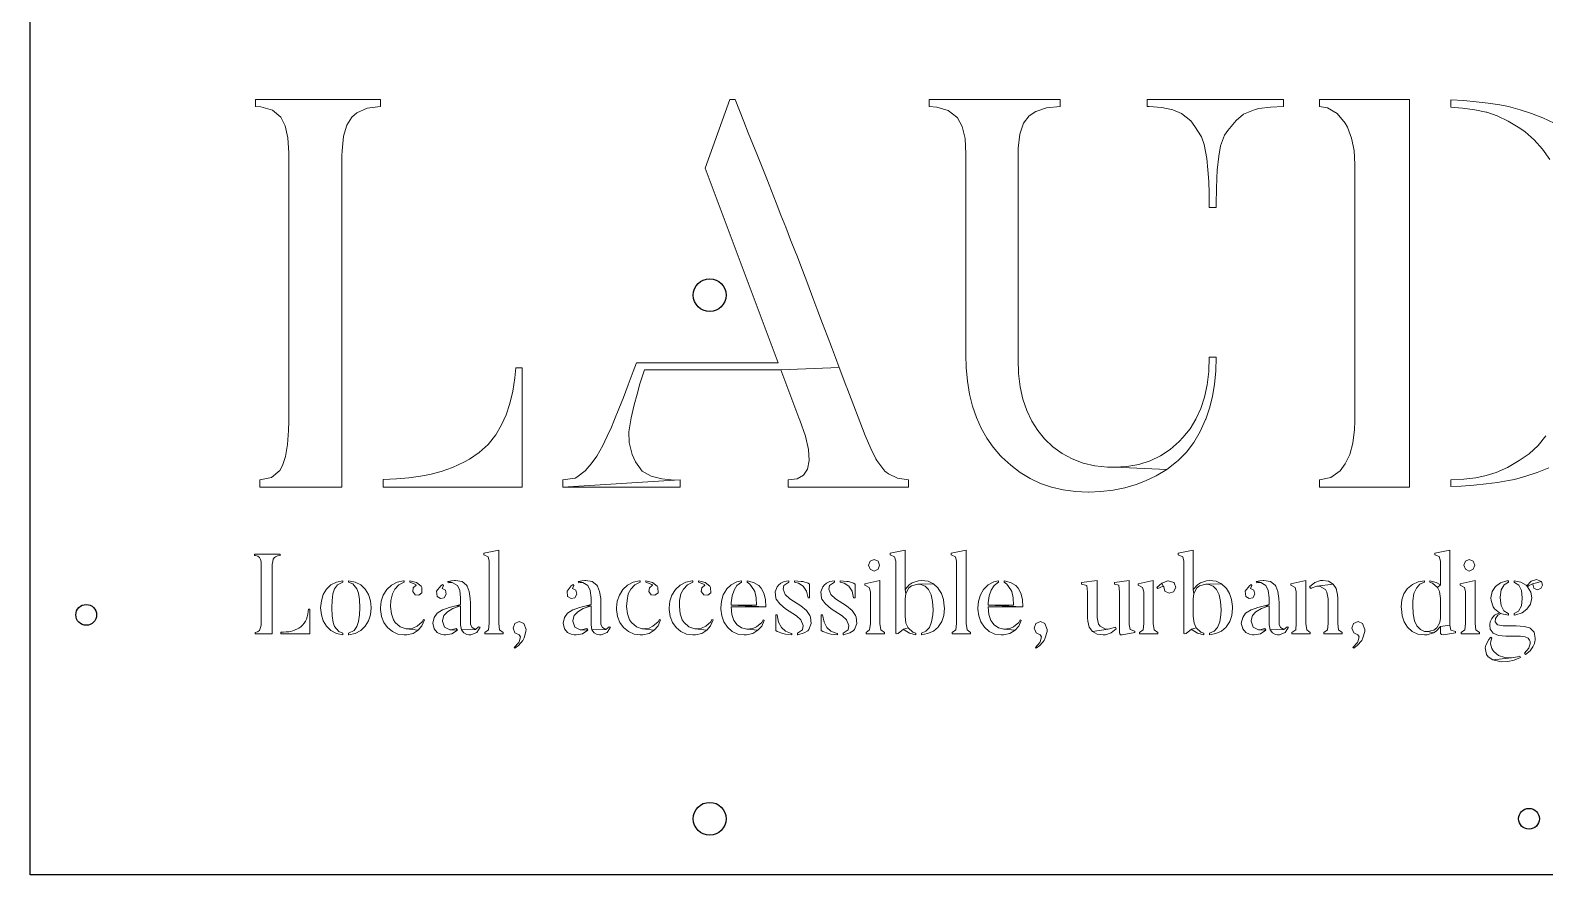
# Model space of a CAD drawing. Header units: millimetres. Extents: x 3735 to 5333, y 3252 to 4770.
# Drawn here: x 3734.6 to 4113.5, y 3818.3 to 4029.5 of the extents above; entities that cross this region are included whole.
import ezdxf

# ---------------------------------------------------------------- set-up
doc = ezdxf.new("R2010")
doc.units = ezdxf.units.MM
doc.layers.get('0').update_dxf_attribs({"color": 18, "true_color": 0x000000})
doc.layers.add('ext', color=18, linetype='Continuous', true_color=0x000000)
doc.layers.add('MASHARAB', color=6, linetype='Continuous', true_color=0xff00ff)

msp = doc.modelspace()

# ---------------------------------------------------------------- linework, layer by layer
at = {"color": 6, "lineweight": 0, "true_color": 0xff00ff}
for points in [[(3822.21, 4012.23), (3790.97, 4012.23), (3790.97, 4010.44), (3792.33, 4010.38), (3795.24, 4009.55), (3797.3, 4007.82), (3798.39, 4005.64), (3799.06, 4002.64), (3799.27, 3998.88), (3799.27, 3931.63), (3799.24, 3929.43), (3798.97, 3925.9), (3798.47, 3922.95), (3797.71, 3920.63), (3797.03, 3919.42), (3794.94, 3917.63), (3792.03, 3917.04), (3792.03, 3915.25), (3812.59, 3915.25), (3812.59, 3998.2), (3812.62, 3999.38), (3812.98, 4003.02), (3813.8, 4005.82), (3815.09, 4007.82), (3816.36, 4008.91), (3818.95, 4010.05), (3822.21, 4010.44)], [(3910.96, 4012.23), (3909.64, 4012.23), (3903.46, 3995.02), (3921.79, 3946.37), (3886.31, 3946.37), (3885.49, 3944.19), (3884.22, 3940.81), (3883.02, 3937.66), (3881.87, 3934.81), (3880.81, 3932.19), (3879.84, 3929.84), (3879.49, 3929.04), (3877.84, 3925.69), (3876.34, 3923.01), (3874.96, 3921.04), (3873.43, 3919.31), (3871.4, 3917.72), (3870.93, 3917.51), (3867.84, 3917.04), (3867.84, 3915.25), (3895.78, 3917.01), (3892.63, 3917.31), (3889.99, 3918.01), (3887.75, 3919.28), (3886.05, 3921.57), (3885.25, 3923.45), (3884.46, 3926.4), (3884.4, 3929.1), (3884.99, 3932.6), (3885.72, 3935.81), (3886.43, 3938.51), (3887.16, 3941.13), (3888.28, 3944.6), (3922.43, 3944.6), (3937.05, 3945.16), (3936.08, 3947.69), (3935.08, 3950.37), (3934.02, 3953.22), (3932.88, 3956.19), (3931.7, 3959.31), (3930.46, 3962.58), (3929.17, 3965.99), (3927.82, 3969.55), (3926.4, 3973.26), (3926.08, 3973.99), (3924.87, 3977.14), (3923.64, 3980.26), (3922.43, 3983.32), (3921.26, 3986.37), (3920.05, 3989.38), (3918.9, 3992.35), (3917.73, 3995.29), (3916.58, 3998.2), (3915.43, 4001.08), (3914.28, 4003.91), (3913.17, 4006.73), (3912.05, 4009.5)], [(3992.33, 4012.23), (3959.5, 4012.23), (3959.5, 4010.44), (3961.44, 4010.32), (3964.29, 4009.47), (3966.47, 4007.82), (3966.65, 4007.64), (3967.79, 4005.44), (3968.5, 4002.44), (3968.7, 3998.61), (3968.7, 3948.31), (3968.79, 3945.19), (3969.12, 3941.78), (3969.62, 3938.54), (3970.38, 3935.51), (3971.35, 3932.66), (3972.53, 3929.98), (3973.94, 3927.51), (3975.56, 3925.22), (3977.41, 3923.1), (3977.73, 3922.75), (3979.94, 3920.72), (3982.29, 3918.92), (3984.77, 3917.42), (3987.38, 3916.19), (3990.15, 3915.25), (3993.06, 3914.54), (3996.12, 3914.13), (3999.3, 3914.01), (3999.36, 3914.01), (4002.5, 3914.13), (4005.56, 3914.48), (4008.5, 3915.1), (4011.3, 3915.92), (4013.62, 3916.81), (4016.36, 3918.1), (4018.98, 3919.69), (4005.89, 3920.22), (4004.15, 3920.25), (4001, 3920.6), (3998.06, 3921.28), (3995.33, 3922.31), (3992.8, 3923.66), (3990.47, 3925.34), (3988.35, 3927.37), (3986.71, 3929.4), (3985.21, 3931.78), (3983.97, 3934.4), (3983, 3937.25), (3982.32, 3940.34), (3981.91, 3943.66), (3981.76, 3947.22), (3981.76, 3998.32), (3981.79, 4000.02), (3982.24, 4003.58), (3983.15, 4006.29), (3984.53, 4008.11), (3986.18, 4009.23), (3988.91, 4010.14), (3992.33, 4010.44)], [(4048.22, 4012.23), (4014.06, 4012.23), (4014.06, 4010.44), (4014.59, 4010.44), (4017.77, 4010.2), (4020.54, 4009.61), (4022.71, 4008.7), (4025.01, 4006.88), (4026.04, 4005.47), (4027.65, 4002.88), (4028.36, 4000.94), (4028.98, 3997.49), (4029.27, 3994.61), (4029.51, 3991.7), (4029.51, 3991.64), (4029.6, 3988.88), (4029.62, 3985.23), (4031.36, 3985.23), (4031.36, 3986.2), (4031.39, 3989.88), (4031.48, 3992.52), (4031.57, 3994.55), (4032.01, 3998.05), (4032.45, 4000.67), (4033.45, 4003.29), (4034.27, 4004.44), (4036.36, 4007), (4038.19, 4008.53), (4041.1, 4009.76), (4042.04, 4009.94), (4044.95, 4010.32), (4048.22, 4010.44)], [(4079.75, 4012.23), (4057.19, 4012.23), (4057.19, 4010.44), (4059.22, 4010.11), (4061.66, 4008.73), (4063.66, 4006.32), (4064.19, 4005.29), (4065.22, 4002.58), (4065.84, 3999.49), (4066.01, 3995.99), (4066.01, 3931.63), (4065.98, 3929.69), (4065.57, 3926.28), (4064.81, 3923.4), (4063.66, 3921.04), (4062.34, 3919.34), (4060.01, 3917.66), (4057.19, 3917.04), (4057.19, 3915.25), (4079.75, 3915.25)], [(3857.69, 3945.13), (3856.1, 3945.13), (3855.86, 3942.6), (3855.33, 3939.25), (3854.6, 3936.16), (3853.69, 3933.34), (3852.54, 3930.81), (3851.07, 3928.37), (3849.16, 3925.92), (3846.95, 3923.9), (3844.51, 3922.28), (3843.1, 3921.48), (3840.24, 3920.16), (3837.42, 3919.13), (3834.63, 3918.42), (3832.27, 3917.95), (3829.36, 3917.57), (3826.24, 3917.31), (3822.89, 3917.16), (3822.89, 3915.25), (3857.69, 3915.25)], [(3937.05, 3945.16), (3922.43, 3944.6), (3926.9, 3932.6), (3927.17, 3931.96), (3928.55, 3927.98), (3929.35, 3924.63), (3929.52, 3921.89), (3929.11, 3919.78), (3928.11, 3918.25), (3926.49, 3917.34), (3924.29, 3917.04), (3924.29, 3915.25), (3954.35, 3915.25), (3954.35, 3917.04), (3951.58, 3917.45), (3949.32, 3918.54), (3948.41, 3919.28), (3946.44, 3921.87), (3946.17, 3922.31), (3944.91, 3924.92), (3943.52, 3928.19), (3938.91, 3940.19), (3938.79, 3940.52), (3937.94, 3942.78)], [(4031.36, 3947.75), (4029.62, 3947.75), (4029.51, 3944.19), (4029.1, 3940.87), (4028.42, 3937.78), (4027.48, 3934.9), (4026.27, 3932.25), (4024.8, 3929.84), (4023.04, 3927.63), (4022.09, 3926.66), (4019.83, 3924.69), (4017.42, 3923.07), (4014.8, 3921.81), (4012, 3920.92), (4009.03, 3920.39), (4005.89, 3920.22), (4018.98, 3919.69), (4021.45, 3921.57), (4021.86, 3921.92), (4023.92, 3923.98), (4025.74, 3926.4), (4027.33, 3929.13), (4028.71, 3932.19), (4028.74, 3932.25), (4029.68, 3934.99), (4030.42, 3937.9), (4030.92, 3941.02), (4031.24, 3944.28)], [(3897.25, 3917.04), (3895.78, 3917.01), (3867.84, 3915.25), (3897.25, 3915.25)], [(3851.86, 3899.48), (3848.07, 3898.72), (3848.07, 3898.33), (3849.16, 3897.83), (3849.45, 3896.71), (3849.45, 3881.12), (3849.27, 3879.54), (3848.33, 3878.89), (3848.33, 3878.51), (3852.95, 3878.51), (3852.95, 3878.89), (3852.04, 3879.51), (3851.86, 3881.12)], [(3953.53, 3899.48), (3949.76, 3898.72), (3949.76, 3898.33), (3950.88, 3897.83), (3951.17, 3896.74), (3951.17, 3878.65), (3951.47, 3878.54), (3951.76, 3878.65), (3953.11, 3879.68), (3954.26, 3880.04), (3953.73, 3881.18), (3953.53, 3882.98), (3953.53, 3887.27), (3953.67, 3888.57), (3953.53, 3889.63)], [(3968.82, 3899.48), (3965.03, 3898.72), (3965.03, 3898.33), (3966.15, 3897.83), (3966.41, 3896.71), (3966.41, 3881.12), (3966.23, 3879.54), (3965.32, 3878.89), (3965.32, 3878.51), (3969.91, 3878.51), (3969.91, 3878.89), (3969, 3879.51), (3968.82, 3881.12)], [(4025.59, 3899.48), (4021.86, 3898.72), (4021.86, 3898.33), (4022.98, 3897.83), (4023.24, 3896.74), (4023.24, 3878.65), (4023.54, 3878.54), (4023.86, 3878.65), (4025.18, 3879.68), (4026.33, 3880.04), (4025.8, 3881.18), (4025.59, 3882.98), (4025.59, 3887.27), (4025.74, 3888.57), (4025.59, 3889.63)], [(4089.81, 3899.48), (4086.04, 3898.72), (4086.04, 3898.33), (4087.16, 3897.86), (4087.46, 3896.74), (4087.46, 3890.83), (4086.69, 3890.15), (4087.19, 3889.15), (4087.46, 3887.42), (4087.46, 3882.45), (4087.31, 3881.39), (4086.55, 3880.01), (4085.81, 3879.45), (4084.28, 3879.09), (4085.69, 3878.8), (4086.37, 3879.18), (4087.46, 3880.36), (4089.81, 3880.74)], [(3797.18, 3898.51), (3790.68, 3898.51), (3790.68, 3898.16), (3790.97, 3898.13), (3791.56, 3897.95), (3792, 3897.6), (3792.24, 3897.16), (3792.35, 3896.54), (3792.41, 3895.74), (3792.41, 3881.45), (3792.35, 3880.71), (3792.24, 3880.09), (3792.09, 3879.62), (3791.94, 3879.39), (3791.5, 3879.01), (3790.91, 3878.89), (3790.91, 3878.51), (3795.18, 3878.51), (3795.18, 3895.86), (3795.27, 3896.6), (3795.41, 3897.19), (3795.71, 3897.6), (3795.94, 3897.83), (3796.5, 3898.07), (3797.18, 3898.16)], [(3945.73, 3897.16), (3944.76, 3896.74), (3944.35, 3895.71), (3944.76, 3894.69), (3945.73, 3894.24), (3946.73, 3894.69), (3947.14, 3895.71), (3946.73, 3896.74)], [(4094.66, 3897.16), (4093.69, 3896.74), (4093.28, 3895.71), (4093.69, 3894.69), (4094.66, 3894.24), (4095.66, 3894.69), (4096.08, 3895.71), (4095.66, 3896.74)], [(3812.86, 3891.83), (3811.24, 3891.51), (3809.86, 3890.8), (3808.74, 3889.74), (3808.74, 3889.71), (3807.92, 3888.36), (3807.45, 3886.8), (3807.27, 3885.07), (3807.45, 3883.33), (3807.92, 3881.8), (3808.74, 3880.45), (3809.83, 3879.36), (3811.21, 3878.65), (3812.86, 3878.3), (3812.86, 3878.68), (3811.8, 3879.12), (3810.77, 3880.39), (3810.42, 3881.42), (3810.15, 3883.04), (3810.06, 3885.07), (3810.12, 3886.86), (3810.36, 3888.54), (3810.77, 3889.77), (3811.5, 3890.77), (3812.86, 3891.48)], [(3814.27, 3891.83), (3814.27, 3891.48), (3815.33, 3891.04), (3816.36, 3889.77), (3816.71, 3888.74), (3816.98, 3887.13), (3817.06, 3885.07), (3817.01, 3883.3), (3816.77, 3881.62), (3816.36, 3880.39), (3815.62, 3879.36), (3814.27, 3878.68), (3814.27, 3878.3), (3814.3, 3878.3), (3815.95, 3878.65), (3817.33, 3879.36), (3818.45, 3880.45), (3819.24, 3881.77), (3819.71, 3883.33), (3819.89, 3885.07), (3819.89, 3885.1), (3819.71, 3886.83), (3819.24, 3888.36), (3818.45, 3889.74), (3817.33, 3890.8), (3815.92, 3891.51)], [(3828.18, 3891.83), (3827.98, 3891.8), (3826.39, 3891.45), (3825.01, 3890.71), (3823.86, 3889.63), (3822.95, 3888.24), (3822.42, 3886.71), (3822.24, 3885.04), (3822.24, 3884.6), (3822.51, 3882.89), (3823.09, 3881.42), (3824.01, 3880.15), (3825.21, 3879.12), (3826.62, 3878.48), (3828.18, 3878.27), (3828.86, 3878.3), (3830.45, 3878.65), (3831.68, 3879.45), (3828.77, 3879.83), (3828.68, 3879.83), (3827.21, 3880.33), (3825.95, 3881.39), (3825.51, 3882.04), (3824.98, 3883.51), (3824.77, 3885.36), (3824.86, 3886.86), (3825.21, 3888.51), (3825.83, 3889.74), (3826.83, 3890.77), (3828.18, 3891.45)], [(3829.6, 3891.83), (3829.6, 3891.48), (3831.07, 3890.92), (3831.21, 3890.68), (3830.45, 3890.07), (3830.3, 3889.1), (3830.89, 3888.27), (3831.86, 3888.18), (3832.63, 3888.77), (3832.63, 3890.15), (3832.39, 3890.48), (3831.27, 3891.42)], [(3840.98, 3891.89), (3840.74, 3891.89), (3840.01, 3891.8), (3839.07, 3891.6), (3840.21, 3891.39), (3841.48, 3890.66), (3842.1, 3889.36), (3842.3, 3887.54), (3842.3, 3885.89), (3841.1, 3885.57), (3842.3, 3885.51), (3842.3, 3880.77), (3842.54, 3879.54), (3845.98, 3879.59), (3845.16, 3880.09), (3844.8, 3880.89), (3844.77, 3881.39), (3844.77, 3886.21), (3844.72, 3887.42), (3844.45, 3889.13), (3843.95, 3890.45), (3843.77, 3890.68), (3842.66, 3891.6)], [(3873.6, 3891.89), (3873.37, 3891.89), (3872.63, 3891.8), (3871.69, 3891.6), (3872.84, 3891.39), (3874.1, 3890.66), (3874.72, 3889.36), (3874.93, 3887.54), (3874.93, 3885.89), (3873.72, 3885.57), (3874.93, 3885.51), (3874.93, 3880.77), (3875.16, 3879.54), (3878.6, 3879.59), (3877.78, 3880.09), (3877.4, 3880.89), (3877.4, 3886.21), (3877.34, 3887.42), (3877.07, 3889.13), (3876.57, 3890.45), (3876.4, 3890.68), (3875.25, 3891.6)], [(3887.22, 3891.83), (3887.05, 3891.8), (3885.43, 3891.45), (3884.07, 3890.71), (3882.9, 3889.63), (3882.02, 3888.24), (3881.49, 3886.71), (3881.31, 3885.04), (3881.31, 3884.6), (3881.57, 3882.89), (3882.16, 3881.42), (3883.07, 3880.15), (3884.28, 3879.12), (3885.69, 3878.48), (3887.22, 3878.27), (3887.9, 3878.3), (3889.49, 3878.65), (3890.75, 3879.45), (3887.84, 3879.83), (3887.75, 3879.83), (3886.28, 3880.33), (3885.02, 3881.39), (3884.54, 3882.04), (3884.02, 3883.51), (3883.84, 3885.36), (3883.93, 3886.86), (3884.25, 3888.51), (3884.87, 3889.74), (3885.87, 3890.77), (3887.22, 3891.45)], [(3888.66, 3891.83), (3888.66, 3891.48), (3890.13, 3890.92), (3890.28, 3890.68), (3889.52, 3890.07), (3889.37, 3889.1), (3889.96, 3888.27), (3890.93, 3888.18), (3891.69, 3888.77), (3891.66, 3890.15), (3891.46, 3890.48), (3890.31, 3891.42)], [(3900.4, 3891.83), (3900.19, 3891.8), (3898.61, 3891.45), (3897.22, 3890.71), (3896.08, 3889.63), (3895.16, 3888.24), (3894.63, 3886.71), (3894.46, 3885.04), (3894.46, 3884.6), (3894.72, 3882.89), (3895.31, 3881.42), (3896.25, 3880.15), (3897.43, 3879.12), (3898.84, 3878.48), (3900.4, 3878.27), (3901.08, 3878.3), (3902.67, 3878.65), (3903.9, 3879.45), (3900.99, 3879.83), (3900.9, 3879.83), (3899.43, 3880.33), (3898.19, 3881.39), (3897.72, 3882.04), (3897.19, 3883.51), (3897.02, 3885.36), (3897.08, 3886.86), (3897.43, 3888.51), (3898.05, 3889.74), (3899.05, 3890.77), (3900.4, 3891.45)], [(3901.81, 3891.83), (3901.81, 3891.48), (3903.31, 3890.92), (3903.43, 3890.68), (3902.67, 3890.07), (3902.52, 3889.1), (3903.11, 3888.27), (3904.11, 3888.18), (3904.87, 3888.77), (3904.84, 3890.15), (3904.61, 3890.48), (3903.49, 3891.42)], [(3912.61, 3891.83), (3911.4, 3891.54), (3910.02, 3890.8), (3908.84, 3889.68), (3908.81, 3889.63), (3908.02, 3888.27), (3907.55, 3886.71), (3907.4, 3884.95), (3907.4, 3884.71), (3907.64, 3883.01), (3908.17, 3881.51), (3909.08, 3880.18), (3910.25, 3879.12), (3911.64, 3878.48), (3913.23, 3878.27), (3913.84, 3878.27), (3915.43, 3878.65), (3916.7, 3879.42), (3913.87, 3879.74), (3912.55, 3880.07), (3911.46, 3880.8), (3910.67, 3881.92), (3910.17, 3883.42), (3909.99, 3885.33), (3918.7, 3885.33), (3909.99, 3885.71), (3909.99, 3886.3), (3910.23, 3888.01), (3910.75, 3889.48), (3911.43, 3890.6), (3912.61, 3891.48)], [(3913.99, 3891.83), (3913.99, 3891.48), (3914.7, 3891.01), (3915.67, 3889.57), (3915.87, 3889.1), (3916.23, 3887.57), (3916.34, 3885.71), (3909.99, 3885.71), (3918.7, 3885.33), (3918.58, 3887.13), (3918.17, 3888.71), (3917.46, 3889.95), (3916.9, 3890.6), (3915.61, 3891.42)], [(3924.4, 3891.83), (3923.26, 3891.6), (3922.43, 3891.18), (3921.87, 3890.74), (3921.58, 3890.42), (3921.49, 3890.27), (3921.02, 3889.01), (3921.17, 3887.48), (3921.29, 3887.18), (3922.17, 3886.01), (3923.61, 3884.8), (3926.37, 3883.07), (3927.46, 3882.01), (3928.02, 3880.59), (3927.85, 3879.54), (3926.61, 3878.68), (3926.61, 3878.3), (3926.7, 3878.3), (3928.23, 3878.77), (3929.14, 3879.33), (3929.4, 3879.65), (3929.99, 3881.15), (3929.85, 3882.71), (3929.67, 3883.12), (3928.82, 3884.39), (3927.43, 3885.51), (3924.67, 3887.3), (3923.52, 3888.36), (3923.02, 3889.74), (3923.17, 3890.6), (3924.4, 3891.45)], [(3925.82, 3891.83), (3925.82, 3891.48), (3926.87, 3891.21), (3928.02, 3890.45), (3928.82, 3889.21), (3929.23, 3887.51), (3929.58, 3887.51), (3929.58, 3890.98), (3929.23, 3891.18), (3927.93, 3891.6), (3927.49, 3891.66)], [(3935.82, 3891.83), (3934.67, 3891.6), (3933.85, 3891.18), (3933.29, 3890.74), (3932.99, 3890.42), (3932.9, 3890.27), (3932.43, 3889.01), (3932.58, 3887.48), (3932.7, 3887.18), (3933.58, 3886.01), (3935.02, 3884.8), (3937.79, 3883.07), (3938.88, 3882.01), (3939.44, 3880.59), (3939.26, 3879.54), (3938.02, 3878.68), (3938.02, 3878.3), (3938.08, 3878.3), (3939.64, 3878.77), (3940.55, 3879.33), (3940.82, 3879.65), (3941.41, 3881.15), (3941.26, 3882.71), (3941.08, 3883.12), (3940.23, 3884.39), (3938.85, 3885.51), (3936.08, 3887.3), (3934.93, 3888.36), (3934.43, 3889.74), (3934.58, 3890.6), (3935.82, 3891.45)], [(3937.23, 3891.83), (3937.23, 3891.48), (3938.29, 3891.21), (3939.44, 3890.45), (3940.23, 3889.21), (3940.61, 3887.51), (3940.99, 3887.51), (3940.99, 3890.98), (3940.61, 3891.18), (3939.35, 3891.6), (3938.91, 3891.66)], [(3947.2, 3891.89), (3943.44, 3891.07), (3943.44, 3890.74), (3944.55, 3890.15), (3944.82, 3889.04), (3944.82, 3881.15), (3944.64, 3879.54), (3943.73, 3878.89), (3943.73, 3878.51), (3948.32, 3878.51), (3948.32, 3878.89), (3947.41, 3879.51), (3947.2, 3881.15)], [(3957.61, 3891.89), (3956.85, 3891.83), (3955.29, 3891.3), (3954.56, 3890.83), (3953.53, 3889.63), (3953.67, 3888.57), (3954.35, 3889.95), (3955.11, 3890.57), (3956.67, 3890.95), (3960.64, 3891.04), (3959.26, 3891.68)], [(3976.91, 3891.83), (3975.71, 3891.54), (3974.32, 3890.8), (3973.18, 3889.68), (3973.12, 3889.63), (3972.35, 3888.27), (3971.88, 3886.71), (3971.7, 3884.95), (3971.7, 3884.71), (3971.94, 3883.01), (3972.5, 3881.51), (3973.38, 3880.18), (3974.56, 3879.12), (3975.94, 3878.48), (3977.53, 3878.27), (3978.15, 3878.27), (3979.74, 3878.65), (3981.03, 3879.42), (3978.18, 3879.74), (3976.88, 3880.07), (3975.79, 3880.8), (3975, 3881.92), (3974.5, 3883.42), (3974.29, 3885.33), (3983, 3885.33), (3974.29, 3885.71), (3974.29, 3886.3), (3974.53, 3888.01), (3975.06, 3889.48), (3975.76, 3890.6), (3976.91, 3891.48)], [(3978.29, 3891.83), (3978.29, 3891.48), (3979, 3891.01), (3979.97, 3889.57), (3980.18, 3889.1), (3980.53, 3887.57), (3980.65, 3885.71), (3974.29, 3885.71), (3983, 3885.33), (3982.88, 3887.13), (3982.47, 3888.71), (3981.79, 3889.95), (3981.21, 3890.6), (3979.91, 3891.42)], [(4001.53, 3891.89), (3997.65, 3891.39), (3997.65, 3891.01), (3999, 3890.66), (3999, 3890.63), (3999.18, 3888.95), (3999.18, 3882.54), (3999.24, 3881.74), (3999.59, 3880.21), (4000.36, 3879.12), (4004.36, 3879.68), (4003.68, 3879.74), (4002.3, 3880.42), (4001.89, 3880.95), (4001.53, 3882.62)], [(4009.59, 3891.89), (4005.89, 3891.39), (4005.89, 3891.01), (4007, 3890.68), (4007, 3890.66), (4007.18, 3889.01), (4007.18, 3878.71), (4007.21, 3878.57), (4007.39, 3878.33), (4007.86, 3878.3), (4010.98, 3878.86), (4010.98, 3879.18), (4009.86, 3879.62), (4009.59, 3880.89)], [(4015.62, 3891.89), (4011.86, 3891.07), (4011.86, 3890.74), (4012.95, 3890.15), (4013.24, 3889.04), (4013.24, 3881.15), (4013.06, 3879.54), (4012.12, 3878.89), (4012.12, 3878.51), (4016.77, 3878.51), (4016.77, 3878.89), (4015.86, 3879.51), (4015.62, 3881.15)], [(4019.3, 3891.8), (4019.21, 3891.8), (4017.77, 3891.24), (4018.09, 3890.51), (4018.24, 3890.33), (4018.54, 3889.24), (4019.59, 3888.71), (4020.68, 3889.07), (4021.21, 3890.13), (4020.86, 3891.27), (4020.77, 3891.36)], [(4029.71, 3891.89), (4028.95, 3891.83), (4027.39, 3891.3), (4026.65, 3890.83), (4025.59, 3889.63), (4025.74, 3888.57), (4026.45, 3889.95), (4027.18, 3890.57), (4028.74, 3890.95), (4032.71, 3891.04), (4031.33, 3891.68)], [(4043.3, 3891.89), (4043.07, 3891.89), (4042.3, 3891.8), (4041.39, 3891.6), (4042.54, 3891.39), (4043.8, 3890.66), (4044.39, 3889.36), (4044.63, 3887.54), (4044.63, 3885.89), (4043.42, 3885.57), (4044.63, 3885.51), (4044.63, 3880.77), (4044.86, 3879.54), (4048.3, 3879.59), (4047.45, 3880.09), (4047.1, 3880.89), (4047.07, 3881.39), (4047.07, 3886.21), (4047.04, 3887.42), (4046.77, 3889.13), (4046.25, 3890.45), (4046.1, 3890.68), (4044.95, 3891.6)], [(4053.78, 3891.89), (4050.04, 3891.07), (4050.04, 3890.74), (4051.13, 3890.15), (4051.39, 3889.07), (4051.39, 3881.12), (4051.25, 3879.54), (4050.3, 3878.89), (4050.3, 3878.51), (4054.89, 3878.51), (4054.89, 3878.89), (4054.01, 3879.51), (4053.78, 3881.12)], [(4058.01, 3891.89), (4057.48, 3891.86), (4056.07, 3891.36), (4054.72, 3890.3), (4055.04, 3889.92), (4055.1, 3889.95), (4056.57, 3890.48), (4060.6, 3891.01), (4059.48, 3891.68)], [(4083.43, 3891.83), (4081.9, 3891.57), (4080.46, 3890.92), (4079.25, 3889.92), (4079.16, 3889.83), (4078.34, 3888.57), (4077.84, 3887.04), (4077.66, 3885.24), (4077.69, 3884.8), (4077.9, 3883.07), (4078.4, 3881.54), (4079.22, 3880.21), (4079.25, 3880.18), (4080.4, 3879.12), (4081.78, 3878.48), (4083.43, 3878.27), (4084.13, 3878.3), (4085.69, 3878.8), (4084.28, 3879.09), (4083.49, 3879.15), (4082.43, 3879.62), (4081.57, 3880.51), (4080.99, 3881.8), (4080.63, 3883.51), (4080.51, 3885.65), (4080.57, 3886.8), (4080.84, 3888.63), (4081.43, 3890.01), (4082.28, 3890.95), (4083.43, 3891.45)], [(4084.81, 3891.83), (4084.81, 3891.45), (4085.46, 3891.21), (4086.69, 3890.15), (4087.46, 3890.83), (4086.4, 3891.42)], [(4096.11, 3891.89), (4092.37, 3891.07), (4092.37, 3890.74), (4093.49, 3890.15), (4093.75, 3889.04), (4093.75, 3881.15), (4093.58, 3879.54), (4092.63, 3878.89), (4092.63, 3878.51), (4097.25, 3878.51), (4097.25, 3878.89), (4096.34, 3879.51), (4096.11, 3881.15)], [(4104.46, 3891.83), (4104.08, 3891.8), (4102.52, 3891.3), (4101.25, 3890.42), (4100.37, 3889.13), (4100.05, 3887.54), (4100.11, 3886.89), (4100.64, 3885.33), (4100.96, 3884.83), (4102.22, 3883.83), (4102.61, 3883.62), (4102.81, 3883.54), (4104.46, 3883.24), (4104.46, 3883.6), (4104.37, 3883.62), (4103.31, 3884.33), (4102.67, 3885.65), (4102.43, 3887.54), (4102.43, 3887.71), (4102.69, 3889.57), (4103.37, 3890.83), (4104.46, 3891.48)], [(4105.9, 3891.83), (4105.9, 3891.45), (4105.96, 3891.42), (4107.05, 3890.71), (4107.72, 3889.42), (4107.93, 3887.54), (4107.93, 3887.36), (4107.7, 3885.51), (4106.99, 3884.24), (4105.9, 3883.6), (4105.9, 3883.24), (4106.31, 3883.27), (4107.87, 3883.77), (4109.11, 3884.68), (4110.02, 3885.98), (4110.31, 3887.54), (4110.11, 3888.98), (4109.28, 3890.33), (4109.05, 3890.57), (4108.87, 3890.71), (4107.55, 3891.48)], [(4111.49, 3892.16), (4110.17, 3891.71), (4109.05, 3890.57), (4109.28, 3890.33), (4109.46, 3890.57), (4110.52, 3891.04), (4112.75, 3891.66)], [(4112.75, 3891.66), (4110.52, 3891.04), (4110.61, 3890.95), (4110.81, 3890.01), (4111.67, 3889.57), (4112.58, 3889.86), (4113.02, 3890.74)], [(3837.8, 3890.89), (3837.33, 3890.54), (3836.3, 3889.24), (3836.45, 3887.86), (3837.3, 3887.36), (3838.21, 3887.57), (3838.71, 3888.45), (3838.48, 3889.45), (3837.66, 3889.92), (3837.98, 3890.6)], [(3839.07, 3891.6), (3839.21, 3891.27), (3840.21, 3891.39)], [(3870.43, 3890.89), (3869.95, 3890.54), (3868.92, 3889.24), (3869.07, 3887.86), (3869.93, 3887.36), (3870.84, 3887.57), (3871.34, 3888.45), (3871.1, 3889.45), (3870.28, 3889.92), (3870.6, 3890.6)], [(3871.69, 3891.6), (3871.84, 3891.27), (3872.84, 3891.39)], [(3960.64, 3891.04), (3956.67, 3890.95), (3957.41, 3890.89), (3958.53, 3890.45), (3959.38, 3889.6), (3960, 3888.33), (3960.38, 3886.65), (3960.5, 3884.57), (3960.44, 3883.33), (3960.14, 3881.51), (3959.59, 3880.12), (3958.73, 3879.18), (3957.61, 3878.68), (3957.61, 3878.3), (3959.14, 3878.59), (3960.59, 3879.24), (3961.79, 3880.24), (3961.88, 3880.36), (3962.67, 3881.62), (3963.17, 3883.15), (3963.35, 3884.95), (3963.32, 3885.36), (3963.12, 3887.1), (3962.62, 3888.6), (3961.82, 3889.92), (3961.79, 3889.95)], [(4017.77, 3891.24), (4016.51, 3890.15), (4016.77, 3889.86), (4018.09, 3890.51)], [(4032.71, 3891.04), (4028.74, 3890.95), (4029.48, 3890.89), (4030.6, 3890.45), (4031.45, 3889.6), (4032.07, 3888.33), (4032.45, 3886.65), (4032.57, 3884.57), (4032.54, 3883.33), (4032.24, 3881.51), (4031.65, 3880.12), (4030.83, 3879.18), (4029.71, 3878.68), (4029.71, 3878.3), (4031.24, 3878.59), (4032.65, 3879.24), (4033.86, 3880.24), (4033.95, 3880.36), (4034.77, 3881.62), (4035.24, 3883.15), (4035.42, 3884.95), (4035.42, 3885.36), (4035.21, 3887.1), (4034.68, 3888.6), (4033.89, 3889.92), (4033.86, 3889.95)], [(4040.13, 3890.89), (4039.66, 3890.54), (4038.63, 3889.24), (4038.77, 3887.86), (4039.6, 3887.36), (4040.54, 3887.57), (4041.04, 3888.45), (4040.77, 3889.45), (4039.95, 3889.92), (4040.3, 3890.6)], [(4041.39, 3891.6), (4041.51, 3891.27), (4042.54, 3891.39)], [(4060.6, 3891.01), (4056.57, 3890.48), (4057.36, 3890.39), (4058.66, 3889.63), (4059.07, 3888.95), (4059.39, 3887.27), (4059.39, 3881.15), (4059.22, 3879.54), (4058.31, 3878.86), (4058.31, 3878.51), (4062.89, 3878.51), (4062.89, 3878.86), (4061.98, 3879.51), (4061.78, 3881.15), (4061.78, 3887.36), (4061.72, 3888.33), (4061.34, 3889.89)], [(3804.53, 3884.68), (3804.21, 3884.68), (3804.15, 3884.15), (3804.03, 3883.45), (3803.89, 3882.83), (3803.71, 3882.24), (3803.47, 3881.71), (3803.15, 3881.21), (3802.77, 3880.71), (3802.3, 3880.3), (3801.8, 3879.98), (3801.5, 3879.8), (3800.91, 3879.54), (3800.33, 3879.3), (3799.74, 3879.15), (3799.27, 3879.07), (3798.65, 3879.01), (3798, 3878.95), (3797.3, 3878.92), (3797.3, 3878.51), (3804.53, 3878.51)], [(3841.1, 3885.57), (3839.74, 3885.18), (3839.45, 3885.1), (3837.86, 3884.54), (3837.77, 3884.51), (3836.39, 3883.71), (3835.66, 3882.65), (3835.33, 3881.18), (3835.68, 3879.77), (3836.42, 3878.89), (3837.36, 3878.45), (3838.13, 3878.3), (3838.45, 3878.27), (3838.57, 3878.27), (3840.13, 3878.57), (3841.48, 3879.42), (3839.92, 3879.54), (3839.6, 3879.57), (3838.27, 3880.24), (3837.74, 3881.74), (3837.77, 3881.92), (3838.1, 3883.1), (3838.98, 3884.07), (3840.36, 3884.89), (3842.3, 3885.51)], [(3873.72, 3885.57), (3872.37, 3885.18), (3872.07, 3885.1), (3870.48, 3884.54), (3870.4, 3884.51), (3869.01, 3883.71), (3868.28, 3882.65), (3867.95, 3881.18), (3868.31, 3879.77), (3869.04, 3878.89), (3869.98, 3878.45), (3870.72, 3878.3), (3871.07, 3878.27), (3871.19, 3878.27), (3872.75, 3878.57), (3874.1, 3879.42), (3872.54, 3879.54), (3872.22, 3879.57), (3870.9, 3880.24), (3870.37, 3881.74), (3870.4, 3881.92), (3870.72, 3883.1), (3871.6, 3884.07), (3872.98, 3884.89), (3874.93, 3885.51)], [(4043.42, 3885.57), (4042.07, 3885.18), (4041.77, 3885.1), (4040.19, 3884.54), (4040.1, 3884.51), (4038.71, 3883.71), (4037.98, 3882.65), (4037.63, 3881.18), (4037.98, 3879.77), (4038.74, 3878.89), (4039.69, 3878.45), (4040.42, 3878.3), (4040.74, 3878.27), (4040.89, 3878.27), (4042.42, 3878.57), (4043.8, 3879.42), (4042.24, 3879.54), (4041.92, 3879.57), (4040.6, 3880.24), (4040.07, 3881.74), (4040.07, 3881.92), (4040.42, 3883.1), (4041.27, 3884.07), (4042.69, 3884.89), (4044.63, 3885.51)], [(3832.98, 3882.15), (3832.65, 3881.57), (3831.39, 3880.45), (3830.36, 3879.98), (3828.77, 3879.83), (3831.68, 3879.45), (3832.63, 3880.57), (3833.24, 3882.01)], [(3846.8, 3880.33), (3845.98, 3879.59), (3842.54, 3879.54), (3843.13, 3878.77), (3843.83, 3878.39), (3844.39, 3878.3), (3844.63, 3878.27), (3844.89, 3878.27), (3846.33, 3878.86), (3847.16, 3880.18)], [(3856.98, 3881.65), (3855.83, 3881.15), (3855.42, 3879.98), (3855.86, 3878.8), (3856.95, 3878.33), (3857.25, 3877.8), (3856.95, 3876.56), (3856.83, 3876.36), (3855.72, 3875.15), (3855.86, 3874.95), (3856.81, 3875.59), (3857.86, 3876.89), (3858.19, 3877.51), (3858.63, 3879.12), (3858.66, 3879.65), (3858.13, 3881.15)], [(3879.43, 3880.33), (3878.6, 3879.59), (3875.16, 3879.54), (3875.75, 3878.77), (3876.46, 3878.39), (3877.01, 3878.3), (3877.25, 3878.27), (3877.49, 3878.27), (3878.96, 3878.86), (3879.78, 3880.18)], [(3892.02, 3882.15), (3891.69, 3881.57), (3890.43, 3880.45), (3889.43, 3879.98), (3887.84, 3879.83), (3890.75, 3879.45), (3891.69, 3880.57), (3892.31, 3882.01)], [(3905.19, 3882.15), (3904.87, 3881.57), (3903.61, 3880.45), (3902.58, 3879.98), (3900.99, 3879.83), (3903.9, 3879.45), (3904.84, 3880.57), (3905.46, 3882.01)], [(3917.96, 3882.01), (3917.64, 3881.36), (3916.34, 3880.27), (3915.4, 3879.89), (3913.87, 3879.74), (3916.7, 3879.42), (3917.64, 3880.48), (3918.26, 3881.86)], [(3921.46, 3883.27), (3921.14, 3883.27), (3921.14, 3879.39), (3921.52, 3879.15), (3922.93, 3878.62), (3923.55, 3878.48), (3925.2, 3878.3), (3925.2, 3878.65), (3924.87, 3878.71), (3923.55, 3879.18), (3922.55, 3880.09), (3921.84, 3881.45)], [(3932.88, 3883.27), (3932.55, 3883.27), (3932.55, 3879.39), (3932.93, 3879.15), (3934.35, 3878.62), (3934.96, 3878.48), (3936.61, 3878.3), (3936.61, 3878.65), (3936.29, 3878.71), (3934.96, 3879.18), (3933.96, 3880.09), (3933.26, 3881.45)], [(3982.27, 3882.01), (3981.94, 3881.36), (3980.65, 3880.27), (3979.74, 3879.89), (3978.18, 3879.74), (3981.03, 3879.42), (3981.94, 3880.48), (3982.59, 3881.86)], [(3987.38, 3881.65), (3986.24, 3881.15), (3985.8, 3879.98), (3986.27, 3878.8), (3987.32, 3878.33), (3987.65, 3877.8), (3987.32, 3876.56), (3987.24, 3876.36), (3986.12, 3875.15), (3986.27, 3874.95), (3987.21, 3875.59), (3988.27, 3876.89), (3988.59, 3877.51), (3989.03, 3879.12), (3989.06, 3879.65), (3988.5, 3881.15)], [(4049.13, 3880.33), (4048.3, 3879.59), (4044.86, 3879.54), (4045.45, 3878.77), (4046.16, 3878.39), (4046.69, 3878.3), (4046.95, 3878.27), (4047.19, 3878.27), (4048.63, 3878.86), (4049.48, 3880.18)], [(4066.87, 3881.65), (4065.72, 3881.15), (4065.28, 3879.98), (4065.75, 3878.8), (4066.81, 3878.33), (4067.1, 3877.8), (4066.81, 3876.56), (4066.72, 3876.36), (4065.57, 3875.15), (4065.75, 3874.95), (4066.66, 3875.59), (4067.75, 3876.89), (4068.07, 3877.51), (4068.51, 3879.12), (4068.51, 3879.65), (4067.98, 3881.15)], [(4089.81, 3880.74), (4087.46, 3880.36), (4087.46, 3878.62), (4087.69, 3878.36), (4088.22, 3878.3), (4091.22, 3878.8), (4091.22, 3879.15), (4090.1, 3879.45)], [(4102.22, 3883.83), (4101.02, 3883.21), (4100.28, 3882.42), (4099.93, 3881.57), (4099.78, 3880.92), (4099.78, 3880.68), (4099.93, 3879.71), (4100.66, 3878.71), (4101.96, 3878.12), (4103.84, 3877.92), (4107.49, 3877.92), (4108.64, 3877.77), (4109.37, 3877.45), (4109.72, 3876.98), (4109.87, 3876.65), (4109.9, 3876.48), (4109.9, 3876.06), (4109.55, 3875.01), (4109.55, 3874.98), (4108.52, 3873.71), (4108.72, 3873.36), (4109.87, 3874.33), (4110.61, 3875.3), (4110.96, 3876.12), (4111.11, 3876.68), (4111.14, 3876.89), (4111.2, 3877.42), (4110.87, 3878.98), (4109.87, 3879.98), (4109.72, 3880.07), (4108.4, 3880.39), (4106.43, 3880.51), (4103.17, 3880.51), (4101.72, 3880.8), (4101.16, 3881.54), (4101.25, 3882.42), (4101.81, 3883.21), (4102.61, 3883.62)], [(3841.21, 3879.89), (3839.92, 3879.54), (3841.48, 3879.42)], [(3873.84, 3879.89), (3872.54, 3879.54), (3874.1, 3879.42)], [(3954.26, 3880.04), (3953.11, 3879.68), (3953.26, 3879.54), (3954.58, 3878.68), (3956.2, 3878.3), (3956.2, 3878.68), (3955.44, 3878.95)], [(4006.12, 3880.21), (4005.92, 3880.09), (4004.36, 3879.68), (4000.36, 3879.12), (4001.53, 3878.48), (4003.06, 3878.27), (4003.62, 3878.3), (4005.09, 3878.77), (4006.36, 3879.83)], [(4026.33, 3880.04), (4025.18, 3879.68), (4025.36, 3879.54), (4026.68, 3878.68), (4028.27, 3878.3), (4028.27, 3878.68), (4027.51, 3878.95)], [(4043.51, 3879.89), (4042.24, 3879.54), (4043.8, 3879.42)], [(4100.08, 3877.68), (4099.55, 3877.09), (4098.81, 3875.71), (4098.69, 3875.04), (4098.99, 3873.39), (4099.4, 3872.83), (4100.58, 3872.01), (4105.22, 3872.51), (4103.61, 3872.59), (4101.96, 3873.15), (4100.81, 3874.09), (4100.58, 3874.45), (4100.34, 3874.89), (4100.14, 3875.45), (4100.02, 3876.06), (4100.05, 3876.74), (4100.34, 3877.45)], [(4107.31, 3872.98), (4106.78, 3872.77), (4105.22, 3872.51), (4100.58, 3872.01), (4102.34, 3871.59), (4102.81, 3871.53), (4104.34, 3871.62), (4105.9, 3871.98), (4107.49, 3872.62)]]:
    msp.add_lwpolyline(points, close=True, dxfattribs=at)
for points in [[(4115.93, 4006.29), (4113.08, 4007.61), (4110.22, 4008.73), (4107.37, 4009.67), (4104.52, 4010.44), (4102.31, 4010.88), (4099.4, 4011.32), (4096.4, 4011.67), (4093.28, 4011.94), (4090.02, 4012.11), (4090.02, 4010.32), (4093.02, 4010.05), (4096.05, 4009.64), (4098.87, 4009.08), (4099.05, 4009.03), (4101.66, 4008.14), (4104.43, 4006.82), (4107.31, 4005.08), (4108.64, 4004.11), (4110.93, 4002.11), (4112.99, 3999.82), (4114.81, 3997.23)], [(4113.87, 3928.04), (4111.9, 3925.66), (4109.67, 3923.6), (4107.17, 3921.87), (4104.22, 3920.16), (4101.43, 3918.92), (4098.87, 3918.13), (4096.31, 3917.6), (4093.31, 3917.22), (4090.02, 3917.04), (4090.02, 3915.39), (4092.63, 3915.51), (4095.81, 3915.72), (4098.87, 3916.04), (4101.75, 3916.42), (4104.52, 3916.89), (4105.96, 3917.19), (4108.84, 3917.95), (4111.7, 3918.92), (4114.58, 3920.07)]]:
    msp.add_lwpolyline(points, dxfattribs=at)
at = {"layer": 'ext'}
msp.add_lwpolyline([(3734.62, 4252.28), (4484.62, 4252.28), (4484.62, 3818.28), (3734.62, 3818.28)], close=True, dxfattribs=at)
at = {"layer": 'MASHARAB'}
for centre, radius in [((3904.62, 3963.28), 4.1), ((3748.62, 3883.28), 2.6), ((3904.62, 3832.28), 4.1), ((4109.62, 3832.28), 2.6)]:
    msp.add_circle(centre, radius, dxfattribs=at)

doc.saveas('drawing.dxf')
